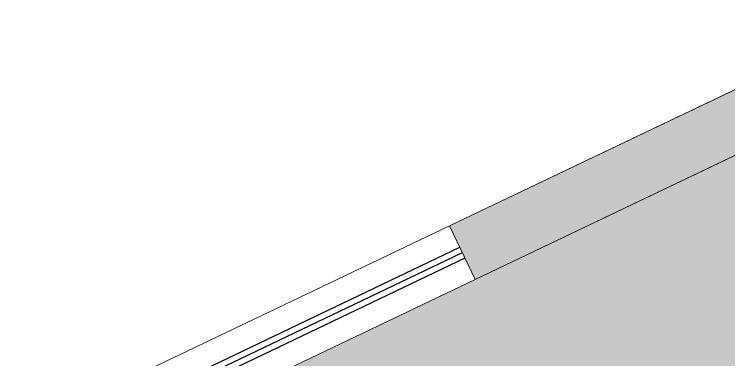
# Model space of a CAD drawing. Header units: inches. Extents: x -13956017 to 293115509, y -946740 to -305538.
# Drawn here: x 1214707.7 to 1214827.8, y -915689.6 to -915631.5 of the extents above; entities that cross this region are included whole.
import ezdxf

# ---------------------------------------------------------------- set-up
doc = ezdxf.new("R2010")
doc.units = ezdxf.units.IN
doc.header["$LTSCALE"] = 6
doc.layers.add('E.P', color=4, linetype='Continuous')
doc.layers.add('WAL', color=7, linetype='Continuous')
doc.layers.add('W', color=250, linetype='Continuous', lineweight=5)

msp = doc.modelspace()

# ---------------------------------------------------------------- hatches: boundary and pattern name
at = {"layer": 'W', "ltscale": 10}
h = msp.add_hatch(color=256, dxfattribs=at)
h.dxf.hatch_style = 1
h.paths.add_polyline_path([(1215092.89, -916125.36), (1215292.1, -915947.58), (1215285.44, -915940.11), (1215127.27, -916081.28), (1215121.84, -916075.19), (1215114.38, -916081.85), (1215119.81, -916087.94), (1215086.23, -916117.9)])
h.paths.add_polyline_path([(1215310, -915931.59), (1215338.35, -915906.29), (1215380.3, -915953.3), (1215387.76, -915946.64), (1215339.15, -915892.17), (1215303.34, -915924.13)])
h.paths.add_polyline_path([(1215136.08, -915751.73), (1215143.54, -915745.08), (1215303.34, -915924.13), (1215295.88, -915930.79)])
h.paths.add_polyline_path([(1215139.58, -916213.71), (1215174.64, -916182.41), (1215177.97, -916186.15), (1215146.64, -916214.11), (1215213.89, -916289.46), (1215210.16, -916292.79)])
h.paths.add_polyline_path([(1215113.61, -916184.61), (1215117.34, -916181.28), (1215088.04, -916148.46), (1215084.31, -916151.79)])
h.paths.add_polyline_path([(1215018.25, -915843.49), (1215021.98, -915840.16), (1214982.03, -915795.39), (1215009.64, -915770.76), (1215006.31, -915767.03), (1214974.97, -915794.99)])
h.paths.add_polyline_path([(1214965.17, -915590.07), (1215028.94, -915559.6), (1215121.95, -915663.82), (1215028.69, -915747.05), (1215032.02, -915750.78), (1215125.28, -915667.55), (1215165.23, -915712.31), (1215136.88, -915737.61), (1215143.54, -915745.08), (1215179.35, -915713.11), (1215031.4, -915547.34), (1214960.86, -915581.05)])
h.paths.add_polyline_path([(1215021.98, -915840.16), (1215071.97, -915795.54), (1215051.99, -915773.16), (1215055.72, -915769.83), (1215075.7, -915792.22), (1215118.97, -915753.6), (1215124.38, -915762.18), (1215028.64, -915847.62)])
h.paths.add_polyline_path([(1214880.91, -915920.7), (1214905.27, -915909.06), (1214872.08, -915839.58), (1214930.38, -915811.72), (1214877.35, -915700.74), (1214872.84, -915702.9), (1214923.71, -915809.37), (1214865.41, -915837.22), (1214898.6, -915906.7), (1214878.75, -915916.19)])
h.paths.add_polyline_path([(1214862.49, -915681.24), (1214867, -915679.09), (1214850.62, -915644.8), (1214878.55, -915631.46), (1214874.24, -915622.43), (1214780.89, -915667.03), (1214785.21, -915676.05), (1214846.11, -915646.95)])
at = {"layer": 'WAL', "lineweight": 9, "ltscale": 100, "true_color": 0x9c859f}
h = msp.add_hatch(color=252, dxfattribs=at)
h.dxf.hatch_style = 1
h.paths.add_polyline_path([(1214702.65, -915914.99), (1214810.37, -915863.52), (1214812.52, -915868.03), (1214808.01, -915870.19), (1214820.95, -915897.26), (1214825.46, -915895.1), (1214845.72, -915937.51), (1214880.91, -915920.7), (1214878.75, -915916.19), (1214898.6, -915906.7), (1214865.41, -915837.22), (1214923.71, -915809.37), (1214846.11, -915646.95), (1214625.05, -915752.58), (1214641.43, -915786.86), (1214658.57, -915778.67), (1214668.92, -915800.33), (1214651.78, -915808.52)])

# ---------------------------------------------------------------- linework, layer by layer
at = {"layer": 'E.P', "lineweight": 25}
for p, q in [((1214696, -915712.03, 3969.12), (1214782.62, -915670.64, 3969.12)), ((1214696.43, -915712.93, 3969.12), (1214783.05, -915671.54, 3969.12)), ((1214696.86, -915713.83, 3969.12), (1214783.48, -915672.45, 3969.12))]:
    msp.add_line(p, q, dxfattribs=at)
at = {"layer": 'W', "ltscale": 10}
for p, q in [((1214780.89, -915667.03, 3969.12), (1214874.24, -915622.43, 3969.12)), ((1214785.21, -915676.05, 3969.12), (1214846.11, -915646.95, 3969.12)), ((1214694.27, -915708.42, 3969.12), (1214780.89, -915667.03, 3969.12)), ((1214785.21, -915676.05, 3969.12), (1214780.89, -915667.03, 3969.12)), ((1214785.21, -915676.05, 3969.12), (1214698.58, -915717.44, 3969.12))]:
    msp.add_line(p, q, dxfattribs=at)
at = {"layer": 'W', "ltscale": 10, "elevation": 3969.12}
msp.add_lwpolyline([(1214862.49, -915681.24), (1214867, -915679.09), (1214850.62, -915644.8), (1214878.55, -915631.46), (1214874.24, -915622.43), (1214780.89, -915667.03), (1214785.21, -915676.05), (1214846.11, -915646.95)], close=True, dxfattribs=at)

doc.saveas('drawing.dxf')
